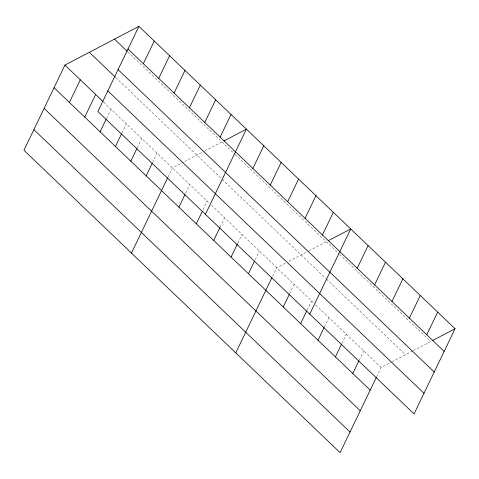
<?xml version="1.0" encoding="UTF-8"?>
<svg xmlns="http://www.w3.org/2000/svg" width="479" height="479" viewBox="0 0 479 479"><rect width="100%" height="100%" fill="white"/><g stroke="black" fill="none" stroke-linecap="round" stroke-linejoin="round"><path stroke-width="0.36" stroke-dasharray="2.4 1.8" d="M106.518 118.487L111.002 109.158M121.87 133.174L126.36 123.845M137.228 147.861L141.718 138.533M152.585 162.549L157.07 153.22M167.937 177.236L172.428 167.907L183.349 162.189M185.648 193.199L189.816 184.541M203.036 209.832L207.203 201.174M220.106 227.13L224.591 217.801M237.812 243.093L241.979 234.435M255.199 259.726L259.373 251.068M272.593 276.359L276.76 267.695L285.747 262.989M289.657 293.651L294.148 284.328M307.045 310.284L311.536 300.962M324.433 326.918L328.923 317.589M341.82 343.545L346.311 334.222M359.214 360.178L363.699 350.856M376.602 376.811L381.086 367.483L391.367 362.1M184.631 161.519L204.114 151.31M204.778 150.963L223.268 141.275M288.963 261.306L308.446 251.098M309.105 250.751L326.313 241.739M392.008 361.765L412.772 350.885M413.437 350.538L431.926 340.85M127.731 51.798L234.626 154.046M235.153 154.549L338.958 253.834M339.485 254.337L430.645 341.527M115.822 77.634L221.603 178.811M222.13 179.314L325.93 278.598M326.456 279.101L405.497 354.7M103.59 102.069L209.311 203.186M211.419 205.204L313.643 302.973M315.751 304.991L381.086 367.483"/><path stroke-width="0.72" d="M138.898 26.351L97.914 111.517L414.066 413.904L455.05 328.738L138.898 26.351L64.934 65.096L23.95 150.262L340.102 452.649L376.278 377.476M69.395 102.434L80.292 79.783M84.747 117.121L95.65 94.471M100.105 131.809L106.194 119.151M143.353 63.689L154.256 41.038M115.463 146.496L121.552 133.839M158.711 78.376L169.608 55.726M130.815 161.183L136.91 148.526M174.069 93.064L184.966 70.413M146.173 175.871L152.262 163.213M189.421 107.751L200.324 85.1M131.444 253.074L167.62 177.901M204.778 122.438L215.676 99.788M178.918 207.185L185.008 194.534M220.136 137.126L231.034 114.475M196.306 223.819L202.395 211.161M205.401 214.329L246.392 129.162L223.909 140.94M213.694 240.452L219.783 227.794M252.876 168.44L263.779 145.796M231.082 257.079L237.494 243.757M270.27 185.074L281.167 162.429M248.469 273.713L254.559 261.055M287.657 201.707L298.555 179.056M235.77 352.861L271.946 277.688M305.045 218.334L315.942 195.689M283.245 306.973L289.34 294.322M322.433 234.967L333.33 212.323M300.632 323.606L306.728 310.949M309.733 314.116L350.718 228.95L328.241 240.727M318.026 340.24L324.115 327.582M357.208 268.228L368.106 245.583M335.414 356.867L341.503 344.215M374.596 284.861L385.499 262.217M352.801 373.5L358.891 360.843M391.984 301.495L402.887 278.844M409.371 318.122L420.275 295.477M426.759 334.755L437.662 312.104M432.567 340.515L455.05 328.738M128.001 49.002L444.153 351.388M114.493 39.14L127.198 51.295M118.068 69.629L434.219 372.015M89.345 52.313L115.289 77.131M107.841 90.884L423.993 393.271M64.934 65.096L103.063 101.56M54.037 87.747L370.189 390.134M44.11 108.374L360.262 410.76M33.877 129.629L350.029 432.016"/></g></svg>
